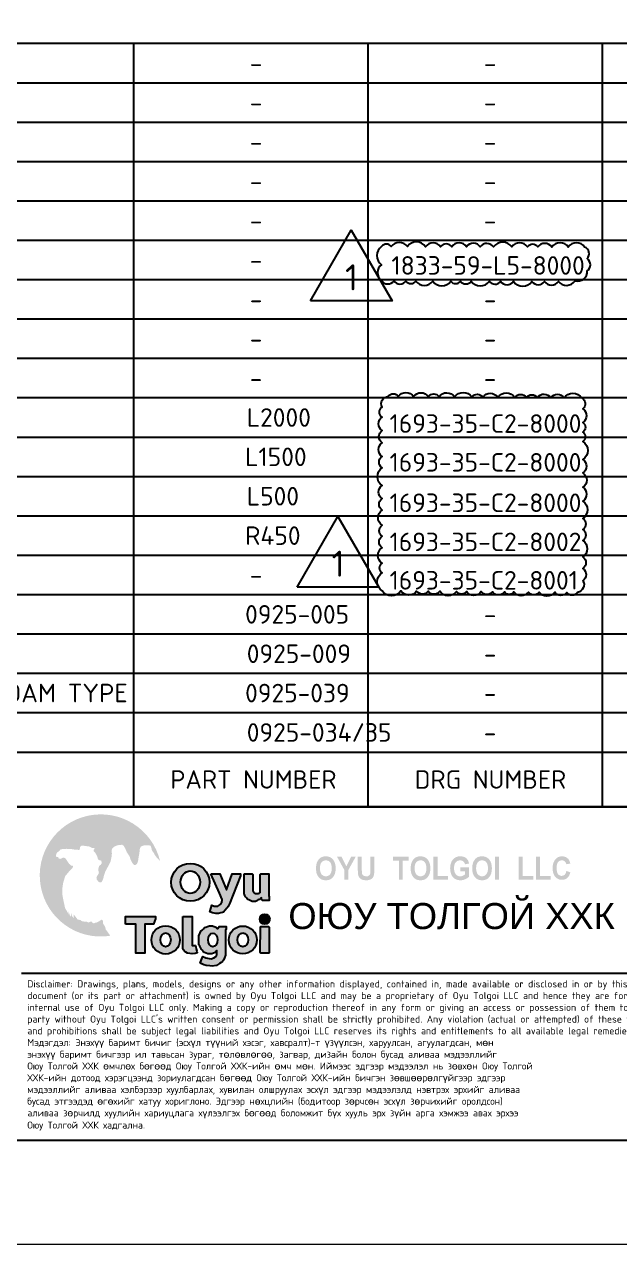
# Model space of a CAD drawing. Header units: inches. Extents: x 0 to 63075, y 0 to 44550.
# Drawn here: x 35929 to 44502, y 0 to 17563 of the extents above; entities that cross this region are included whole.
import ezdxf

# ---------------------------------------------------------------- set-up
doc = ezdxf.new("R2010")
doc.units = ezdxf.units.IN
doc.header["$MEASUREMENT"] = 0
doc.layers.get('Defpoints').update_dxf_attribs({"color": 140, "lineweight": 18})
doc.layers.add('DIGITAL_SIGNATURE', color=7, linetype='Continuous', lineweight=50)
doc.layers.add('PDF_Symbol (Howden)', color=7, linetype='Continuous')
doc.layers.add('PDF_Text', color=7, linetype='Continuous')
doc.styles.add('BORDER TEXT STYLE', font='isocpeur.ttf')
doc.styles.add('PDF ISOCPEUR', font='isocpeur.ttf')
doc.styles.get("Standard").update_dxf_attribs({"font": 'arial.ttf'})

# ---------------------------------------------------------------- blocks, each defined once
blk = doc.blocks.new('MCSI-BORDER')
at = {"true_color": 0x994d00, "transparency": 33554674}
h = blk.add_hatch(color=34, dxfattribs=at)
h.dxf.hatch_style = 1
h.paths.add_polyline_path([(-108.65, -6.4), (-108.75, -6.11), (-109.45, -5.17), (-109.57, -4.65), (-109.99, -4.02), (-110.01, -3.39), (-110.29, -3.3), (-110.71, -3.59), (-111.18, -3.84), (-111.39, -3.85), (-111.69, -4), (-111.9, -3.95), (-112.21, -3.62), (-112.83, -3.86), (-113.04, -3.71), (-113.99, -3.62), (-114.28, -3.37), (-114.58, -3.31), (-114.81, -3.31), (-115.63, -2.24), (-115.6, -3.01), (-115.94, -2.58), (-116.15, -1.87), (-116.11, -2.76), (-116.35, -2.43), (-116.63, -1.64), (-116.53, -2.32), (-116.98, -1.52), (-117.26, -1.07), (-117.5, 0.09), (-117.73, 1.19), (-117.79, 1.76), (-117.77, 2.76), (-117.73, 3.12), (-117.61, 3.83), (-117.46, 4.3), (-117.29, 4.86), (-117.19, 5.11), (-116.85, 5.51), (-116.56, 5.86), (-115.97, 6.46), (-115.76, 6.76), (-115.73, 6.93), (-115.76, 7.02), (-115.86, 7.08), (-116.08, 7.08), (-116.49, 7.43), (-116.84, 7.97), (-117.15, 8.43), (-117.44, 8.6), (-117.71, 8.6), (-117.89, 8.47), (-118.19, 8.37), (-118.41, 8.41), (-118.53, 8.51), (-118.53, 8.67), (-118.64, 8.74), (-118.78, 8.74), (-118.99, 8.82), (-118.99, 9.12), (-118.81, 9.59), (-118.46, 9.82), (-118.15, 10.16), (-117.75, 10.26), (-117.05, 10.3), (-116.24, 10.28), (-115.31, 10.14), (-114.56, 10.09), (-114.43, 10.13), (-114.42, 10.39), (-114.36, 10.69), (-114.11, 10.88), (-113.73, 10.9), (-112.96, 10.79), (-112.53, 10.73), (-112.21, 10.52), (-111.75, 10.43), (-111.57, 10.42), (-111.57, 10.29), (-111.76, 10.11), (-111.77, 9.89), (-111.4, 9.44), (-111.08, 8.83), (-110.94, 8.32), (-110.78, 8.15), (-110.31, 8.02), (-110.2, 7.55), (-110.38, 7.27), (-110.73, 7.01), (-110.86, 6.44), (-110.86, 6.15), (-110.76, 5.83), (-110.84, 5.47), (-111.07, 5.15), (-111.23, 4.79), (-111.16, 4.39), (-111.04, 4.26), (-110.98, 4.11), (-110.76, 3.94), (-110.54, 3.85), (-110.32, 3.88), (-110.21, 3.94), (-110.09, 4.2), (-109.92, 4.59), (-109.8, 5.15), (-109.53, 5.95), (-109.15, 6.65), (-108.81, 7.25), (-108.5, 7.93), (-108.34, 8.74), (-108.26, 9.41), (-108.33, 9.9), (-108.24, 10.27), (-107.83, 10.71), (-107.41, 10.91), (-106.77, 11.06), (-106.28, 11.07), (-105.99, 10.88), (-105.71, 10.38), (-105.4, 9.66), (-105.21, 9.37), (-104.84, 8.82), (-104.7, 8.29), (-104.35, 7.63), (-104.16, 7.34), (-103.97, 7.2), (-103.75, 7.19), (-103.49, 7.38), (-103.34, 7.63), (-103.23, 8.01), (-103.1, 8.89), (-102.98, 9.5), (-102.9, 10.26), (-102.73, 10.71), (-102.4, 10.86), (-102, 11), (-101.31, 10.98), (-100.83, 10.91), (-100.68, 10.47), (-100.57, 9.97), (-100.26, 9.57), (-99.97, 9.04), (-99.56, 8.52), (-99.02, 8, 2.264835)])
at = {"true_color": 0x00a3a3, "transparency": 33554687}
h = blk.add_hatch(color=134, dxfattribs=at)
h.dxf.hatch_style = 1
edge = h.paths.add_edge_path()
edge.add_ellipse((-93.2, 3.87), major_axis=(-3.67, 0), ratio=0.987932, start_angle=0, end_angle=360)
edge = h.paths.add_edge_path(flags=16)
edge.add_ellipse((-93.2, 3.91), major_axis=(0, 2.16), ratio=0.866002, start_angle=0, end_angle=360)
at = {"lineweight": 13, "transparency": 33554687}
h = blk.add_hatch(color=256, dxfattribs=at)
h.paths.add_polyline_path([(-67.18, 4.25), (-67.59, 4.3), (-67.95, 4.4), (-68.28, 4.6), (-68.56, 4.85), (-68.78, 5.2), (-68.95, 5.58), (-69.03, 6.03), (-69.07, 6.53), (-69.02, 7.16), (-68.9, 7.66), (-68.73, 7.99), (-68.53, 8.29), (-68.29, 8.52), (-68.03, 8.69), (-67.63, 8.82), (-67.18, 8.87), (-66.77, 8.82), (-66.41, 8.72), (-66.08, 8.52), (-65.8, 8.24), (-65.57, 7.91), (-65.41, 7.51), (-65.32, 7.06), (-65.28, 6.56), (-65.32, 6.03), (-65.41, 5.58), (-65.57, 5.2), (-65.8, 4.88), (-66.07, 4.6), (-66.4, 4.4), (-66.76, 4.3)])
h.paths.add_polyline_path([(-67.18, 5.03), (-67.41, 5.05), (-67.63, 5.13), (-67.82, 5.25), (-67.99, 5.4), (-68.13, 5.63), (-68.23, 5.91), (-68.29, 6.21), (-68.32, 6.56), (-68.29, 6.91), (-68.23, 7.24), (-68.14, 7.49), (-68, 7.71), (-67.83, 7.89), (-67.64, 7.99), (-67.41, 8.06), (-67.18, 8.09), (-66.93, 8.06), (-66.71, 7.99), (-66.52, 7.89), (-66.35, 7.71), (-66.21, 7.51), (-66.12, 7.24), (-66.06, 6.94), (-66.03, 6.58), (-66.06, 6.21), (-66.12, 5.91), (-66.22, 5.63), (-66.36, 5.4), (-66.52, 5.25), (-66.72, 5.13), (-66.94, 5.05)], flags=16)
for points in [[(-63.61, 4.35), (-63.61, 6.21), (-65.02, 8.77), (-64.14, 8.77), (-63.24, 6.96), (-62.33, 8.77), (-61.45, 8.77), (-62.86, 6.21), (-62.86, 4.35)], [(-59.4, 4.25), (-59.9, 4.3), (-60.26, 4.4), (-60.54, 4.58), (-60.74, 4.78), (-60.88, 5.03), (-60.96, 5.28), (-61.02, 5.76), (-61.04, 6.41), (-61.04, 8.77), (-60.27, 8.77), (-60.27, 6.36), (-60.25, 5.63), (-60.16, 5.38), (-59.99, 5.18), (-59.75, 5.08), (-59.42, 5.03), (-59.11, 5.05), (-58.87, 5.18), (-58.73, 5.35), (-58.66, 5.56), (-58.62, 6.31), (-58.62, 8.77), (-57.85, 8.77), (-57.85, 6.43), (-57.88, 5.76), (-57.92, 5.3), (-58.02, 5), (-58.17, 4.75), (-58.37, 4.55), (-58.63, 4.4), (-58.97, 4.3)], [(-53.15, 4.35), (-53.15, 8.01), (-54.29, 8.01), (-54.29, 8.77), (-51.25, 8.77), (-51.25, 8.01), (-52.39, 8.01), (-52.39, 4.35)], [(-46.5, 4.35), (-46.5, 8.77), (-45.73, 8.77), (-45.73, 5.1), (-43.69, 5.1), (-43.69, 4.35)], [(-41.34, 4.25), (-41.9, 4.33), (-42.39, 4.55), (-42.61, 4.7), (-42.8, 4.9), (-42.96, 5.13), (-43.08, 5.38), (-43.25, 5.96), (-43.31, 6.58), (-43.25, 7.24), (-43.05, 7.81), (-42.91, 8.06), (-42.73, 8.29), (-42.53, 8.49), (-42.29, 8.64), (-41.87, 8.82), (-41.35, 8.87), (-41, 8.84), (-40.7, 8.77), (-40.44, 8.67), (-40.2, 8.49), (-40.02, 8.29), (-39.86, 8.06), (-39.75, 7.79), (-39.67, 7.49), (-40.42, 7.34), (-40.56, 7.64), (-40.76, 7.89), (-41.03, 8.04), (-41.37, 8.09), (-41.62, 8.06), (-41.85, 7.99), (-42.06, 7.89), (-42.23, 7.71), (-42.37, 7.51), (-42.47, 7.26), (-42.53, 6.96), (-42.56, 6.61), (-42.53, 6.23), (-42.47, 5.91), (-42.37, 5.66), (-42.23, 5.43), (-42.06, 5.25), (-41.87, 5.13), (-41.64, 5.05), (-41.39, 5.03), (-41.13, 5.05), (-40.88, 5.13), (-40.42, 5.4), (-40.42, 5.96), (-41.34, 5.96), (-41.34, 6.73), (-39.67, 6.73), (-39.67, 4.95), (-39.97, 4.7), (-40.39, 4.48), (-40.86, 4.3)], [(-30.14, 4.35), (-30.14, 8.77), (-29.37, 8.77), (-29.37, 5.1), (-27.32, 5.1), (-27.32, 4.35)], [(-26.8, 4.35), (-26.8, 8.77), (-26.03, 8.77), (-26.03, 5.1), (-23.99, 5.1), (-23.99, 4.35)], [(-21.84, 4.35), (-22.22, 4.38), (-22.54, 4.5), (-22.86, 4.68), (-23.12, 4.93), (-23.33, 5.25), (-23.5, 5.63), (-23.59, 6.08), (-23.62, 6.56), (-23.59, 7.09), (-23.5, 7.54), (-23.33, 7.91), (-23.12, 8.27), (-22.84, 8.52), (-22.53, 8.72), (-22.18, 8.82), (-21.79, 8.87), (-21.44, 8.82), (-21.14, 8.74), (-20.86, 8.57), (-20.61, 8.37), (-20.39, 7.99), (-20.21, 7.49), (-20.98, 7.34), (-21.09, 7.64), (-21.28, 7.89), (-21.53, 8.04), (-21.84, 8.09), (-22.05, 8.06), (-22.26, 8.01), (-22.43, 7.89), (-22.58, 7.74), (-22.71, 7.54), (-22.79, 7.29), (-22.84, 6.99), (-22.87, 6.63), (-22.84, 6.26), (-22.79, 5.93), (-22.71, 5.66), (-22.59, 5.45), (-22.44, 5.3), (-22.27, 5.2), (-22.08, 5.13), (-21.87, 5.1), (-21.56, 5.18), (-21.3, 5.33), (-21.1, 5.63), (-20.98, 6.06), (-20.21, 5.78), (-20.32, 5.45), (-20.45, 5.15), (-20.61, 4.9), (-20.8, 4.7), (-21.01, 4.55), (-21.26, 4.43), (-21.54, 4.38)]]:
    blk.add_hatch(color=256, dxfattribs=at).paths.add_polyline_path(points)
h = blk.add_hatch(color=256, dxfattribs=at)
h.paths.add_polyline_path([(-48.99, 4.25), (-49.41, 4.3), (-49.77, 4.4), (-50.1, 4.6), (-50.37, 4.85), (-50.6, 5.2), (-50.76, 5.58), (-50.85, 6.03), (-50.89, 6.53), (-50.84, 7.16), (-50.71, 7.66), (-50.55, 7.99), (-50.35, 8.29), (-50.11, 8.52), (-49.85, 8.69), (-49.45, 8.82), (-48.99, 8.87), (-48.59, 8.82), (-48.23, 8.72), (-47.9, 8.52), (-47.61, 8.24), (-47.39, 7.91), (-47.23, 7.51), (-47.14, 7.06), (-47.1, 6.56), (-47.14, 6.03), (-47.23, 5.58), (-47.39, 5.2), (-47.61, 4.88), (-47.89, 4.6), (-48.22, 4.4), (-48.58, 4.3)])
h.paths.add_polyline_path([(-48.99, 5.03), (-49.23, 5.05), (-49.45, 5.13), (-49.63, 5.25), (-49.81, 5.4), (-49.95, 5.63), (-50.05, 5.91), (-50.11, 6.21), (-50.14, 6.56), (-50.11, 6.91), (-50.05, 7.24), (-49.96, 7.49), (-49.82, 7.71), (-49.65, 7.89), (-49.46, 7.99), (-49.23, 8.06), (-48.99, 8.09), (-48.74, 8.06), (-48.53, 7.99), (-48.34, 7.89), (-48.17, 7.71), (-48.03, 7.51), (-47.94, 7.24), (-47.88, 6.94), (-47.85, 6.58), (-47.88, 6.21), (-47.94, 5.91), (-48.04, 5.63), (-48.18, 5.4), (-48.34, 5.25), (-48.54, 5.13), (-48.76, 5.05)], flags=16)
h = blk.add_hatch(color=256, dxfattribs=at)
h.paths.add_polyline_path([(-37.17, 4.25), (-37.59, 4.3), (-37.95, 4.4), (-38.28, 4.6), (-38.55, 4.85), (-38.78, 5.2), (-38.94, 5.58), (-39.03, 6.03), (-39.07, 6.53), (-39.02, 7.16), (-38.89, 7.66), (-38.73, 7.99), (-38.53, 8.29), (-38.29, 8.52), (-38.03, 8.69), (-37.63, 8.82), (-37.17, 8.87), (-36.77, 8.82), (-36.41, 8.72), (-36.08, 8.52), (-35.79, 8.24), (-35.57, 7.91), (-35.41, 7.51), (-35.32, 7.06), (-35.28, 6.56), (-35.32, 6.03), (-35.41, 5.58), (-35.57, 5.2), (-35.79, 4.88), (-36.07, 4.6), (-36.4, 4.4), (-36.76, 4.3)])
h.paths.add_polyline_path([(-37.17, 5.03), (-37.41, 5.05), (-37.63, 5.13), (-37.81, 5.25), (-37.99, 5.4), (-38.13, 5.63), (-38.23, 5.91), (-38.29, 6.21), (-38.32, 6.56), (-38.29, 6.91), (-38.23, 7.24), (-38.14, 7.49), (-38, 7.71), (-37.83, 7.89), (-37.64, 7.99), (-37.41, 8.06), (-37.17, 8.09), (-36.92, 8.06), (-36.71, 7.99), (-36.52, 7.89), (-36.35, 7.71), (-36.21, 7.51), (-36.12, 7.24), (-36.06, 6.94), (-36.03, 6.58), (-36.06, 6.21), (-36.12, 5.91), (-36.22, 5.63), (-36.36, 5.4), (-36.52, 5.25), (-36.72, 5.13), (-36.94, 5.05)], flags=16)
at = {"true_color": 0x00a3a3, "transparency": 33554687}
h = blk.add_hatch(color=134, dxfattribs=at)
h.dxf.hatch_style = 1
h.paths.add_polyline_path([(-87.33, -2.01), (-87.01, -1.92), (-86.82, -1.85), (-86.17, -1.09), (-86.06, -0.95), (-85.91, -0.75), (-85.78, -0.51), (-85.67, -0.25), (-83.56, 5.11), (-83.56, 5.52), (-85.15, 5.52), (-86.23, 2.46), (-87.52, 5.49), (-89.25, 5.49), (-87.62, 1.81), (-87.09, 0.6), (-87.09, 0.49), (-87.09, 0.29), (-87.12, 0.2), (-87.18, 0.03), (-87.28, -0.14), (-87.37, -0.31), (-87.89, -0.71), (-88.65, -0.71), (-88.78, -0.65), (-89.04, -0.5), (-89.48, -1.78), (-88.94, -2), (-88.32, -2.09), (-87.81, -2.09)])
h = blk.add_hatch(color=134, dxfattribs=at)
h.dxf.hatch_style = 1
h.paths.add_polyline_path([(-80.7, 1.7), (-80.79, 1.76), (-80.92, 1.86), (-81.09, 1.97), (-81.22, 2.23), (-81.22, 5.37), (-81.33, 5.52), (-82.85, 5.52), (-82.84, 1.59), (-82.82, 1.53), (-82.76, 1.35), (-82.63, 1.1), (-82.44, 0.88), (-82.26, 0.7), (-82.07, 0.58), (-81.74, 0.37), (-81.34, 0.22), (-80.71, 0.22), (-80.32, 0.38), (-80.16, 0.48), (-79.97, 0.6), (-79.79, 0.69), (-79.64, 0.81), (-79.54, 0.88), (-79.54, 0.69), (-79.47, 0.51), (-79.35, 0.39), (-78.06, 0.39), (-78.06, 1.19), (-78.1, 1.19), (-78.13, 1.21), (-78.13, 1.27), (-78.13, 5.52), (-79.63, 5.52), (-79.76, 5.37), (-79.76, 1.91), (-79.97, 1.8), (-80.17, 1.7)])
h = blk.add_hatch(color=134, dxfattribs=at)
h.dxf.hatch_style = 1
h.paths.add_polyline_path([(-77.96, -3.2, 1), (-79.87, -3.2, 1)])
h = blk.add_hatch(color=134, dxfattribs=at)
h.dxf.hatch_style = 1
h.paths.add_polyline_path([(-103.64, -4.13), (-103.64, -9.72), (-101.91, -9.72), (-101.91, -4.13), (-100.3, -4.13), (-99.86, -3.11), (-99.86, -2.71), (-105.63, -2.71), (-105.63, -4.13)])
h = blk.add_hatch(color=134, dxfattribs=at)
h.dxf.hatch_style = 1
edge = h.paths.add_edge_path()
edge.add_ellipse((-97.94, -7.18), major_axis=(-2.72, 0), ratio=0.999287, start_angle=0, end_angle=360)
edge = h.paths.add_edge_path(flags=16)
edge.add_ellipse((-97.94, -7.16), major_axis=(0, 1.34), ratio=0.727791, start_angle=0, end_angle=360)
h = blk.add_hatch(color=134, dxfattribs=at)
h.dxf.hatch_style = 1
h.paths.add_polyline_path([(-92.85, -2.69), (-94.61, -2.69), (-94.61, -8.82), (-94.49, -9.1), (-94.33, -9.35), (-94.05, -9.54), (-93.77, -9.72), (-92.85, -9.85), (-92.3, -9.77), (-91.9, -9.66), (-91.96, -9.35), (-92.06, -8.92), (-92.21, -8.27), (-92.85, -8.27), (-92.85, -8.12)])
h = blk.add_hatch(color=134, dxfattribs=at)
h.dxf.hatch_style = 1
h.paths.add_polyline_path([(-88.09, -9.19), (-88.09, -10.02), (-88.2, -10.17), (-88.39, -10.41), (-88.69, -10.64), (-89.19, -10.8), (-89.6, -10.72), (-90.24, -10.59), (-90.8, -10.37), (-91.29, -11.57), (-91.02, -11.78), (-90.58, -11.94), (-90.14, -12.12), (-89.45, -12.17), (-89.03, -12.2), (-88.2, -12.09), (-87.77, -11.82), (-87.59, -11.71), (-87.25, -11.5), (-87.04, -11.3), (-86.83, -11.08), (-86.62, -10.65), (-86.44, -10.11), (-86.44, -5.26), (-86.34, -4.58), (-87.65, -4.58), (-87.92, -4.99), (-87.98, -5.07), (-88.18, -4.82), (-88.43, -4.67), (-88.79, -4.54), (-88.97, -4.5), (-89.54, -4.5), (-89.9, -4.59), (-90.46, -4.83), (-90.69, -5.05), (-90.94, -5.29), (-91.16, -5.5), (-91.3, -5.81), (-91.43, -6.1), (-91.54, -6.38), (-91.56, -6.94), (-91.56, -7.05), (-91.56, -7.42), (-91.55, -7.54), (-91.55, -8.1), (-91.39, -8.41), (-91.21, -8.76), (-91.07, -9.03), (-90.94, -9.18), (-90.74, -9.41), (-90.47, -9.59), (-90.14, -9.72), (-89.84, -9.84), (-89.06, -9.84), (-88.76, -9.73), (-88.45, -9.61), (-88.24, -9.37)])
edge = h.paths.add_edge_path(flags=16)
edge.add_ellipse((-88.89, -7.17), major_axis=(0, 1.31), ratio=0.681334, start_angle=0, end_angle=360)
h = blk.add_hatch(color=134, dxfattribs=at)
h.dxf.hatch_style = 1
edge = h.paths.add_edge_path()
edge.add_ellipse((-83.12, -7.18), major_axis=(-2.69, 0), ratio=0.990961, start_angle=0, end_angle=360)
edge = h.paths.add_edge_path(flags=16)
edge.add_ellipse((-83.12, -7.16), major_axis=(0, 1.32), ratio=0.780213, start_angle=0, end_angle=360)
h = blk.add_hatch(color=134, dxfattribs=at)
h.dxf.hatch_style = 1
h.paths.add_polyline_path([(-78.04, -4.73), (-78.16, -4.6), (-79.63, -4.6), (-79.74, -4.69), (-79.76, -9.61), (-79.6, -9.71), (-78.15, -9.71), (-78.04, -9.58)])
at = {"color": 4, "transparency": 33554687}
for p, q in [((218.38, 18.35), (-585.62, 18.35)), ((-1.65, -13.65), (-125.65, -13.65))]:
    blk.add_line(p, q, dxfattribs=at)
blk.add_lwpolyline([(-585.62, 508.35), (218.38, 508.35), (218.38, -45.65), (-585.62, -45.65)], close=True, dxfattribs=at)
blk.add_lwpolyline([(-585.62, 508.35), (-585.62, 18.35), (88.35, 18.35), (88.35, 66.92), (218.38, 66.92), (218.38, 508.35), (-585.62, 508.35)], close=True)
at = {"color": 134, "true_color": 0x00a3a3, "transparency": 33554687}
for points in [[(-89.25, 5.49), (-87.52, 5.49), (-86.23, 2.46), (-85.15, 5.52), (-83.56, 5.52), (-83.56, 5.11), (-85.67, -0.25), (-85.78, -0.51), (-85.91, -0.75), (-86.06, -0.95), (-86.17, -1.09), (-86.82, -1.85), (-87.01, -1.92), (-87.33, -2.01), (-87.81, -2.09), (-88.32, -2.09), (-88.94, -2), (-89.48, -1.78), (-89.04, -0.5), (-88.78, -0.65), (-88.65, -0.71), (-87.89, -0.71), (-87.37, -0.31), (-87.28, -0.14), (-87.18, 0.03), (-87.12, 0.2), (-87.09, 0.29), (-87.09, 0.49), (-87.09, 0.6), (-87.62, 1.81), (-89.25, 5.49)], [(-82.85, 5.52), (-81.33, 5.52), (-81.22, 5.37), (-81.22, 2.23), (-81.09, 1.97), (-80.92, 1.86), (-80.79, 1.76), (-80.7, 1.7), (-80.17, 1.7), (-79.97, 1.8), (-79.76, 1.91), (-79.76, 5.37), (-79.63, 5.52), (-78.13, 5.52), (-78.13, 1.27), (-78.13, 1.21), (-78.1, 1.19), (-78.06, 1.19), (-78.06, 0.39), (-79.35, 0.39), (-79.47, 0.51), (-79.54, 0.69), (-79.54, 0.88), (-79.64, 0.81), (-79.79, 0.69), (-79.97, 0.6), (-80.16, 0.48), (-80.32, 0.38), (-80.71, 0.22), (-81.34, 0.22), (-81.74, 0.37), (-82.07, 0.58), (-82.26, 0.7), (-82.44, 0.88), (-82.63, 1.1), (-82.76, 1.35), (-82.82, 1.53), (-82.84, 1.59), (-82.85, 5.52)], [(-105.63, -4.13), (-105.63, -2.71), (-99.86, -2.71), (-99.86, -3.11), (-100.3, -4.13), (-101.91, -4.13), (-101.91, -9.72), (-103.64, -9.72), (-103.64, -4.13), (-105.63, -4.13)], [(-94.61, -2.69), (-92.85, -2.69), (-92.85, -8.12), (-92.85, -8.27), (-92.21, -8.27), (-92.16, -8.51), (-92.06, -8.92), (-91.96, -9.35), (-91.9, -9.66), (-92.3, -9.77), (-92.85, -9.85), (-93.77, -9.72), (-94.05, -9.54), (-94.33, -9.35), (-94.49, -9.1), (-94.61, -8.82), (-94.61, -2.69)], [(-87.92, -4.99), (-87.65, -4.58), (-86.34, -4.58), (-86.34, -5.2), (-86.44, -5.26), (-86.44, -10.11), (-86.62, -10.65), (-86.83, -11.08), (-87.04, -11.3), (-87.25, -11.5), (-87.59, -11.71), (-87.77, -11.82), (-88.2, -12.09), (-89.03, -12.2), (-89.45, -12.17), (-90.14, -12.12), (-90.58, -11.94), (-91.02, -11.78), (-91.29, -11.57), (-90.8, -10.37), (-90.24, -10.59), (-89.6, -10.72), (-89.19, -10.8), (-88.69, -10.64), (-88.39, -10.41), (-88.2, -10.17), (-88.09, -10.02), (-88.09, -9.19), (-88.24, -9.37), (-88.45, -9.61), (-88.76, -9.73), (-89.06, -9.84), (-89.84, -9.84), (-90.14, -9.72), (-90.47, -9.59), (-90.74, -9.41), (-90.94, -9.18), (-91.07, -9.03), (-91.21, -8.76), (-91.39, -8.41), (-91.55, -8.1), (-91.55, -7.54), (-91.56, -7.42), (-91.56, -7.05), (-91.56, -6.94), (-91.54, -6.38), (-91.43, -6.1), (-91.3, -5.81), (-91.16, -5.5), (-90.94, -5.29), (-90.69, -5.05), (-90.46, -4.83), (-90.25, -4.74), (-89.9, -4.59), (-89.54, -4.5), (-88.97, -4.5), (-88.79, -4.54), (-88.43, -4.67), (-88.18, -4.82), (-88.05, -4.99), (-87.96, -5.04), (-87.92, -4.99)], [(-79.74, -4.69), (-79.63, -4.6), (-78.16, -4.6), (-78.04, -4.73), (-78.04, -9.58), (-78.15, -9.71), (-79.6, -9.71), (-79.76, -9.61), (-79.74, -4.69)]]:
    blk.add_lwpolyline(points, dxfattribs=at)
blk.add_circle((-78.91, -3.2), 0.956, dxfattribs=at)
for centre, major_axis, ratio in [((-93.2, 3.87), (-3.67, 0), 0.987932), ((-93.2, 3.91), (0, 2.16), 0.866002), ((-97.94, -7.18), (-2.72, 0), 0.999287), ((-83.12, -7.18), (-2.69, 0), 0.990961), ((-97.94, -7.16), (0, 1.34), 0.727791), ((-88.89, -7.17), (0, 1.31), 0.681334), ((-83.12, -7.16), (0, 1.32), 0.780213)]:
    blk.add_ellipse(centre, major_axis=major_axis, ratio=ratio, dxfattribs=at)
at = {"lineweight": 13, "transparency": 33554687, "extrusion": (0, 0, -1)}
blk.add_solid([(34.68, 4.35), (33.91, 4.35), (34.68, 8.77), (33.91, 8.77)], dxfattribs=at)
at = {"layer": 'Defpoints', "transparency": 33554687}
blk.add_lwpolyline([(-604.12, 528.35), (236.88, 528.35), (236.88, -65.65), (-604.12, -65.65)], close=True, dxfattribs=at)
at = {"transparency": 33554687, "insert": (-74.38, -0.1), "char_height": 5, "attachment_point": 1}
blk.add_mtext_dynamic_manual_height_columns('{\\fArial Mon|b0|i0|c204|p34;ОЮУ ТОЛГОЙ ХХК}', width=85.3819, gutter_width=12.5, heights=[0], dxfattribs=at)
at = {"transparency": 33554687, "insert": (-124.51, -14.95), "char_height": 1.43, "attachment_point": 1, "style": 'BORDER TEXT STYLE'}
blk.add_mtext_dynamic_manual_height_columns("{\\fISOCPEUR|b1|i0|c0|p34;\\H0.94406x;\\C7;Disclaimer:\\fISOCPEUR|b0|i0|c0|p34; Drawings, plans, models, designs or any other information displayed, contained in, made available or disclosed in or by this\\Pdocument (or its part or attachment) is owned by Oyu Tolgoi LLC and may be a proprietary of Oyu Tolgoi LLC and hence they are for the\\Pinternal use of Oyu Tolgoi LLC only. Making a copy or reproduction thereof in any form or giving an access or possession of them to any other \\Pparty without Oyu Tolgoi LLC's written consent or permission shall be strictly prohibited. Any violation (actual or attempted) of these terms \\Pand prohibitions shall be subject legal liabilities and Oyu Tolgoi LLC reserves its rights and entitlements to all available legal remedies. \\~\\~\\~\\P\\fISOCPEUR|b1|i0|c204|p34;Мэдэгдэл:\\fISOCPEUR|b0|i0|c0|p34; \\fISOCPEUR|b0|i0|c204|p34;Энэх\\fCalibri|b0|i0|c204|p34;үү\\fISOCPEUR|b0|i0|c204|p34; баримт бичиг\\fISOCPEUR|b0|i0|c0|p34; \\fISOCPEUR|b0|i0|c204|p34;(эсх\\fCalibri|b0|i0|c204|p34;ү\\fISOCPEUR|b0|i0|c204|p34;л т\\fCalibri|b0|i0|c204|p34;үү\\fISOCPEUR|b0|i0|c204|p34;ний хэсэг, хавсралт)-т \\fCalibri|b0|i0|c204|p34;ү\\fISOCPEUR|b0|i0|c204|p34;з\\fCalibri|b0|i0|c204|p34;үү\\fISOCPEUR|b0|i0|c204|p34;лсэн, харуулсан, агуулагдсан, м\\fCalibri|b0|i0|c204|p34;ө\\fISOCPEUR|b0|i0|c204|p34;н \\fISOCPEUR|b0|i0|c0|p34;\\P\\fISOCPEUR|b0|i0|c204|p34;энэх\\fCalibri|b0|i0|c204|p34;үү\\fISOCPEUR|b0|i0|c204|p34; баримт бичгээр ил тавьсан зураг,\\fISOCPEUR|b0|i0|c0|p34; \\fISOCPEUR|b0|i0|c204|p34;т\\fCalibri|b0|i0|c204|p34;ө\\fISOCPEUR|b0|i0|c204|p34;л\\fCalibri|b0|i0|c204|p34;ө\\fISOCPEUR|b0|i0|c204|p34;вл\\fCalibri|b0|i0|c204|p34;ө\\fISOCPEUR|b0|i0|c204|p34;г\\fCalibri|b0|i0|c204|p34;өө\\fISOCPEUR|b0|i0|c204|p34;, загвар, дизайн болон бусад аливаа мэдээллийг \\fISOCPEUR|b0|i0|c0|p34;\\P\\fISOCPEUR|b0|i0|c204|p34;Оюу Толгой ХХК \\fCalibri|b0|i0|c204|p34;ө\\fISOCPEUR|b0|i0|c204|p34;мчл\\fCalibri|b0|i0|c204|p34;ө\\fISOCPEUR|b0|i0|c204|p34;х б\\fCalibri|b0|i0|c204|p34;ө\\fISOCPEUR|b0|i0|c204|p34;г\\fCalibri|b0|i0|c204|p34;өө\\fISOCPEUR|b0|i0|c204|p34;д Оюу Толгой ХХК-ийн \\fCalibri|b0|i0|c204|p34;ө\\fISOCPEUR|b0|i0|c204|p34;мч м\\fCalibri|b0|i0|c204|p34;ө\\fISOCPEUR|b0|i0|c204|p34;н. Иймээс эдгээр мэдээлэл нь з\\fCalibri|b0|i0|c204|p34;ө\\fISOCPEUR|b0|i0|c204|p34;вх\\fCalibri|b0|i0|c204|p34;ө\\fISOCPEUR|b0|i0|c204|p34;н\\fISOCPEUR|b0|i0|c0|p34; \\fISOCPEUR|b0|i0|c204|p34;Оюу Толгой \\fISOCPEUR|b0|i0|c0|p34;\\P\\fISOCPEUR|b0|i0|c204|p34;ХХК-ийн дотоод хэрэгцээнд зориулагдсан б\\fCalibri|b0|i0|c204|p34;ө\\fISOCPEUR|b0|i0|c204|p34;г\\fCalibri|b0|i0|c204|p34;өө\\fISOCPEUR|b0|i0|c204|p34;д Оюу Толгой ХХК-ийн бичгэн з\\fCalibri|b0|i0|c204|p34;ө\\fISOCPEUR|b0|i0|c204|p34;вш\\fCalibri|b0|i0|c204|p34;өө\\fISOCPEUR|b0|i0|c204|p34;р\\fCalibri|b0|i0|c204|p34;ө\\fISOCPEUR|b0|i0|c204|p34;лг\\fCalibri|b0|i0|c204|p34;ү\\fISOCPEUR|b0|i0|c204|p34;йгээр\\fISOCPEUR|b0|i0|c0|p34; \\fISOCPEUR|b0|i0|c204|p34;эдгээр \\fISOCPEUR|b0|i0|c0|p34;\\P\\fISOCPEUR|b0|i0|c204|p34;мэдээллийг\\fISOCPEUR|b0|i0|c0|p34; \\fISOCPEUR|b0|i0|c204|p34;аливаа хэлбэрээр хуулбарлах, хувилан олшруулах эсх\\fCalibri|b0|i0|c204|p34;ү\\fISOCPEUR|b0|i0|c204|p34;л эдгээр мэдээлэлд нэвтрэх эрхийг аливаа \\fISOCPEUR|b0|i0|c0|p34;\\P\\fISOCPEUR|b0|i0|c204|p34;бусад этгээдэд \\fCalibri|b0|i0|c204|p34;ө\\fISOCPEUR|b0|i0|c204|p34;г\\fCalibri|b0|i0|c204|p34;ө\\fISOCPEUR|b0|i0|c204|p34;хийг хатуу хориглоно. Эдгээр н\\fCalibri|b0|i0|c204|p34;ө\\fISOCPEUR|b0|i0|c204|p34;хцлийн (бодитоор з\\fCalibri|b0|i0|c204|p34;ө\\fISOCPEUR|b0|i0|c204|p34;рчс\\fCalibri|b0|i0|c204|p34;ө\\fISOCPEUR|b0|i0|c204|p34;н эсх\\fCalibri|b0|i0|c204|p34;ү\\fISOCPEUR|b0|i0|c204|p34;л з\\fCalibri|b0|i0|c204|p34;ө\\fISOCPEUR|b0|i0|c204|p34;рчихийг оролдсон)\\fISOCPEUR|b0|i0|c0|p34; \\P\\fISOCPEUR|b0|i0|c204|p34;аливаа з\\fCalibri|b0|i0|c204|p34;ө\\fISOCPEUR|b0|i0|c204|p34;рчилд хуулийн хариуцлага х\\fCalibri|b0|i0|c204|p34;ү\\fISOCPEUR|b0|i0|c204|p34;лээлгэх б\\fCalibri|b0|i0|c204|p34;ө\\fISOCPEUR|b0|i0|c204|p34;г\\fCalibri|b0|i0|c204|p34;өө\\fISOCPEUR|b0|i0|c204|p34;д боломжит б\\fCalibri|b0|i0|c204|p34;ү\\fISOCPEUR|b0|i0|c204|p34;х\\fISOCPEUR|b0|i0|c0|p34; \\fISOCPEUR|b0|i0|c204|p34;хууль эрх з\\fCalibri|b0|i0|c204|p34;ү\\fISOCPEUR|b0|i0|c204|p34;йн арга хэмжээ авах эрхээ \\fISOCPEUR|b0|i0|c0|p34;\\P\\fISOCPEUR|b0|i0|c204|p34;Оюу Толгой ХХК хадгална\\H1.0593x;.}", width=121.8402, gutter_width=12.5, heights=[37.55], dxfattribs=at)
at = {"transparency": 33554687, "style": 'BORDER TEXT STYLE'}
for tag, p, height in [('CONTRACTOR_D_NUMBER', (118.22, 59.24), 3.5), ('RE-NUM-1', (192.38, 59.24), 3.5), ('WORLEY_D_NUMBER', (118.06, 48.63), 3.5), ('RE-NUM-2', (192.38, 48.57), 3.5), ('TL_LINE01', (92.79, 12.29), 3.5), ('TL_DESIGNBY', (30, 10.56), 2.5), ('TL_DRAWNBY', (60.57, 10.56), 2.5), ('TL_LINE02', (92.79, 6.44), 3.5), ('RV_DES01', (-460.5, 4.88), 2.5), ('RV_APP01', (-449.67, 4.88), 2.5), ('RV_DES07', (-305.65, 4.88), 2.5), ('RV_APP13', (-294.82, 4.88), 2.5), ('RV_R01', (-582.92, 2.53), 2.5), ('RV_DATE01', (-574.12, 2.53), 2.5), ('RV_DESC01', (-558.9, 2.53), 2.5), ('RV_R07', (-428.07, 2.53), 2.5), ('RV_DATE07', (-419.27, 2.53), 2.5), ('RV_DESC07', (-404.06, 2.53), 2.5), ('RF_DWGNO01', (-273.93, 2.53), 2.5), ('RF_DWGTITLE01', (-223.49, 2.92), 2.5), ('RV_CHK01', (-460.5, 0.48), 2.5), ('RV_CHK07', (-305.65, 0.48), 2.5), ('TL_PROJECTNO', (0, 0), 2.5), ('TL_CHKDESBY', (30, 0), 2.5), ('TL_CHKDWNBY', (60.57, 0), 2.5), ('TL_LINE03', (92.79, 0.39), 3.5), ('RV_APP02', (-440.75, -0.3), 2.5), ('RV_APP14', (-289.41, -0.3), 2.5), ('RV_DES02', (-460.5, -4.26), 2.5), ('RV_APP03', (-449.67, -4.25), 2.5), ('RV_DES08', (-305.65, -4.26), 2.5), ('RV_APP15', (-294.82, -4.25), 2.5), ('TL_LINE04', (92.75, -5.16), 3.5), ('RV_R02', (-582.92, -6.47), 2.5), ('RV_DATE02', (-574.12, -6.51), 2.5), ('RV_DESC02', (-558.9, -6.51), 2.5), ('RV_R08', (-428.07, -6.47), 2.5), ('RV_DATE08', (-419.27, -6.51), 2.5), ('RV_DESC08', (-404.06, -6.51), 2.5), ('RF_DWGNO02', (-274.04, -6.84), 2.5), ('RF_DWGTITLE02', (-223.51, -6.15), 2.5), ('RV_CHK02', (-460.5, -8.71), 2.5), ('RV_APP04', (-444.26, -9.43), 2.5), ('RV_CHK08', (-305.65, -8.71), 2.5), ('RV_APP16', (-289.41, -9.43), 2.5), ('TL_CONTNO', (0, -10.66), 2.5), ('TL_LEADENG', (30, -10.66), 2.5), ('TL_LEAPPDATE', (60.57, -10.47), 2.5), ('RV_DES03', (-460.5, -13.26), 2.5), ('RV_APP05', (-449.67, -12.91), 2.5), ('RV_DES09', (-305.65, -13.26), 2.5), ('RV_APP17', (-294.82, -12.91), 2.5), ('TL_LINE05', (92.62, -14.67), 3.5), ('RV_R03', (-582.92, -15.09), 2.5), ('RV_DATE03', (-574.12, -15.14), 2.5), ('RV_DESC03', (-558.9, -15.13), 2.5), ('RV_R09', (-428.07, -15.09), 2.5), ('RV_DATE09', (-419.27, -15.14), 2.5), ('RV_DESC09', (-404.06, -15.13), 2.5), ('RF_DWGNO03', (-274.04, -15.53), 2.5), ('RF_DWGTITLE03', (-223.49, -15.22), 2.5), ('RV_CHK03', (-460.5, -17.78), 2.5), ('RV_APP06', (-444.26, -18.09), 2.5), ('RV_CHK09', (-305.65, -17.78), 2.5), ('RV_APP18', (-289.41, -18.09), 2.5), ('TL_DRAWINGSIZE', (0, -21.12), 2.5), ('TL_AREAPROJENG', (30, -21.12), 2.5), ('TL_LINE06', (92.62, -20.72), 3.5), ('RV_DES04', (-460.5, -22.25), 2.5), ('RV_APP07', (-449.67, -21.89), 2.5), ('RV_DES10', (-305.65, -22.25), 2.5), ('RV_APP19', (-294.82, -21.89), 2.5), ('TL_ENGMANGER', (60.57, -21.32), 2.5), ('RV_R04', (-582.92, -24.6), 2.5), ('RV_DATE04', (-574.12, -24.55), 2.5), ('RV_DESC04', (-558.9, -24.64), 2.5), ('RV_R10', (-428.07, -24.6), 2.5), ('RV_DATE10', (-419.27, -24.55), 2.5), ('RV_DESC10', (-404.06, -24.64), 2.5), ('RF_DWGNO04', (-274.04, -25.02), 2.5), ('RF_DWGTITLE04', (-223.49, -24.35), 2.5), ('TL_LINE07', (92.62, -26.69), 3.5), ('RV_CHK04', (-460.5, -26.66), 2.5), ('RV_APP08', (-444.26, -27.07), 2.5), ('RV_CHK10', (-305.65, -26.66), 2.5), ('RV_APP20', (-289.41, -27.07), 2.5), ('RV_DES05', (-460.5, -31.47), 2.5), ('RV_APP09', (-449.67, -31.06), 2.5), ('RV_DES11', (-305.65, -31.47), 2.5), ('RV_APP21', (-294.82, -31.51), 2.5), ('TL_PLOTSCALE', (0.29, -32.07), 2.5), ('TL_PROJMANGER', (30.29, -32.07), 2.5), ('TL_PMAPPDATE', (60.57, -32.17), 2.5), ('TL_LINE08', (92.55, -32.01), 3.5), ('RV_R05', (-582.92, -33.41), 2.5), ('RV_DATE05', (-574.12, -33.46), 2.5), ('RV_DESC05', (-558.9, -33.56), 2.5), ('RV_R11', (-428.07, -33.41), 2.5), ('RV_DATE11', (-419.27, -33.46), 2.5), ('RV_DESC11', (-404.06, -33.56), 2.5), ('RF_DWGNO05', (-274.04, -33.59), 2.5), ('RF_DWGTITLE05', (-223.49, -33.29), 2.5), ('RV_CHK05', (-460.5, -35.88), 2.5), ('RV_APP10', (-444.26, -36.23), 2.5), ('RV_CHK11', (-305.65, -35.88), 2.5), ('RV_APP22', (-289.41, -36.23), 2.5), ('RV_R06', (-582.92, -42.23), 2.5), ('RV_DATE06', (-574.12, -42.28), 2.5), ('RV_DESC06', (-559.2, -42.28), 2.5), ('RV_DES06', (-460.5, -40.32), 2.5), ('RV_APP11', (-449.67, -40.07), 2.5), ('RV_R12', (-428.07, -42.23), 2.5), ('RV_DATE12', (-419.27, -42.28), 2.5), ('RV_DESC12', (-404.35, -42.28), 2.5), ('RV_DES12', (-305.65, -40.32), 2.5), ('RV_APP23', (-294.82, -40.07), 2.5), ('TL_CLIENT', (30.29, -42.15), 2.5), ('TL_CIAPPDATE', (60.57, -42.15), 2.5), ('TL_SCALE', (97.32, -42.8), 3.5), ('OT-CLIENT_DWGNO01', (147.41, -43.12), 3.5), ('RF_DWGNO06', (-274.04, -42.39), 2.5), ('RF_DWGTITLE06', (-223.49, -42.52), 2.5), ('TL_CADFILENAME', (-1, -42.67), 2.5), ('TL_REV', (211.59, -43.09), 2.5), ('RV_CHK06', (-460.5, -44.77), 2.5), ('RV_APP12', (-444.26, -45.25), 2.5), ('RV_CHK12', (-305.65, -44.77), 2.5), ('RV_APP24', (-289.41, -45.25), 2.5)]:
    blk.add_attdef(tag, p, '', height=height, dxfattribs=at)
at = {"transparency": 33554687, "style": 'BORDER TEXT STYLE', "width": 0.9}
blk.add_attdef('TL_PRODUCEDBY', (0, 10.56), '', height=2.5, dxfattribs=at)
at = {"layer": 'DIGITAL_SIGNATURE'}
for tag, p in [('VENDOR', (89.23, 59.43)), ('JACOBS', (89.24, 48.59))]:
    blk.add_attdef(tag, p, '', height=2, dxfattribs=at)

msp = doc.modelspace()

# ---------------------------------------------------------------- linework, layer by layer
for points in [[(40048, 13582), (40636, 14599), (41224, 13582), (40048, 13582)], [(39857, 9461), (40444, 10478), (41033, 9461), (39857, 9461)]]:
    msp.add_lwpolyline(points)
for points in [[(41074, 14365, 0.520567), (41074, 14104, 0.520567), (41074, 13876, 0.520567), (41253, 13870, 0.520567), (41425, 13869, 0.520567), (41568, 13869, 0.520567), (41812, 13868, 0.520567), (42071, 13867, 0.520567), (42209, 13867, 0.520567), (42364, 13867, 0.520567), (42626, 13866, 0.520567), (42788, 13865, 0.520567), (42974, 13865, 0.520567), (43240, 13864, 0.520567), (43421, 13863, 0.520567), (43620, 13863, 0.520567), (43860, 13874, 0.520567), (44036, 14014, 0.520567), (44036, 14191, 0.520567), (43998, 14357, 0.520567), (43763, 14358, 0.520567), (43526, 14358, 0.520567), (43323, 14359, 0.520567), (43175, 14359, 0.520567), (42949, 14360, 0.520567), (42687, 14360, 0.520567), (42496, 14361, 0.520567), (42298, 14362, 0.520567), (42084, 14362, 0.520567), (41924, 14363, 0.520567), (41707, 14363, 0.520567), (41445, 14364, 0.520567), (41213, 14364, 0.520567)], [(41080, 9410, -0.520567), (41080, 9670, -0.520567), (41080, 9808, -0.520567), (41080, 10031, -0.520567), (41080, 10196, -0.520567), (41080, 10353, -0.520567), (41080, 10572, -0.520567), (41080, 10738, -0.520567), (41080, 10924, -0.520567), (41080, 11181, -0.520567), (41080, 11344, -0.520567), (41080, 11542, -0.520567), (41080, 11718, -0.520567), (41080, 11911, -0.520567), (41080, 12053, -0.520567), (41170, 12210, -0.520567), (41314, 12209, -0.520567), (41534, 12207, -0.520567), (41747, 12205, -0.520567), (41901, 12204, -0.520567), (42126, 12202, -0.520567), (42376, 12200, -0.520567), (42533, 12198, -0.520567), (42748, 12196, -0.520567), (42994, 12194, -0.520567), (43159, 12193, -0.520567), (43316, 12191, -0.520567), (43512, 12190, -0.520567), (43703, 12188, -0.520567), (43957, 12186, -0.520567), (43974, 12029, -0.520567), (43974, 11833, -0.520567), (43974, 11695, -0.520567), (43974, 11561, -0.520567), (43974, 11298, -0.520567), (43974, 11107, -0.520567), (43974, 10900, -0.520567), (43974, 10701, -0.520567), (43974, 10452, -0.520567), (43974, 10292, -0.520567), (43974, 10132, -0.520567), (43974, 9898, -0.520567), (43974, 9732, -0.520567), (43974, 9556, -0.520567), (43896, 9386, -0.520567), (43740, 9387, -0.520567), (43567, 9389, -0.520567), (43344, 9391, -0.520567), (43188, 9392, -0.520567), (42981, 9394, -0.520567), (42842, 9395, -0.520567), (42670, 9396, -0.520567), (42510, 9398, -0.520567), (42295, 9400, -0.520567), (42154, 9401, -0.520567), (41911, 9403, -0.520567), (41744, 9405, -0.520567), (41578, 9406, -0.520567), (41352, 9408, -0.520567)]]:
    msp.add_lwpolyline(points, format="xyb", close=True)
at = {"layer": 'PDF_Symbol (Howden)', "lineweight": 25}
msp.add_lwpolyline([(25421, 7086), (51936, 7086), (51936, 17286), (25421, 17286)], close=True, dxfattribs=at)
for points in [[(37502, 17286), (37502, 7086), (37502, 6300)], [(40874, 17286), (40874, 7086), (40874, 6300)], [(44250, 17286), (44250, 7086), (44250, 6300)], [(51936, 16719), (25421, 16719)], [(51936, 16152), (25421, 16152)], [(51936, 15586), (25421, 15586)], [(51936, 15019), (25421, 15019)], [(51936, 14452), (25421, 14452)], [(51936, 13886), (25421, 13886)], [(51936, 13319), (25421, 13319)], [(51936, 12752), (25421, 12752)], [(51936, 12186), (25421, 12186)], [(51936, 11619), (25421, 11619)], [(51936, 11052), (25421, 11052)], [(51936, 10486), (25421, 10486)], [(51936, 9919), (25421, 9919)], [(51936, 9352), (25421, 9352)], [(51936, 8786), (25421, 8786)], [(51936, 8219), (25421, 8219)], [(51936, 7652), (25421, 7652)], [(51936, 7086), (51936, 6300), (25421, 6300), (25421, 7086)]]:
    msp.add_lwpolyline(points, dxfattribs=at)

# ---------------------------------------------------------------- block references
at = {"xscale": 75, "yscale": 75, "zscale": 75}
msp.add_blockref('MCSI-BORDER', (45309, 4924), dxfattribs=at)

# ---------------------------------------------------------------- texts
at = {"layer": 'PDF_Text', "attachment_point": 7, "style": 'PDF ISOCPEUR'}
for s, insert, char_height in [('\\pxqc;-', (39132, 16871), 267), ('\\pxqc;-', (42503, 16871), 267), ('\\pxqc;-', (39132, 16305), 267), ('\\pxqc;-', (42503, 16305), 267), ('\\pxqc;-', (39132, 15738), 267), ('\\pxqc;-', (42503, 15738), 267), ('\\pxqc;-', (39132, 15171), 267), ('\\pxqc;-', (42503, 15171), 267), ('\\pxqc;-', (39132, 14605), 267), ('\\pxqc;-', (42503, 14605), 267), ('1833-59-L5-8000', (41215, 13960), 267.02), ('\\pxqc;-', (39132, 14038), 267), ('\\pxqc;-', (39132, 13471), 267), ('\\pxqc;-', (42503, 13471), 267), ('\\pxqc;-', (39132, 12905), 267), ('\\pxqc;-', (42503, 12905), 267), ('\\pxqc;-', (39132, 12338), 267), ('\\pxqc;-', (42503, 12338), 267), ('\\pxqc;L2000', (39132, 11771), 267.02), ('1693-35-C2-8000', (41188, 11684), 267.02), ('\\pxqc;L1500', (39108, 11205), 267.02), ('1693-35-C2-8000', (41188, 11126), 267.02), ('\\pxqc;L500', (39132, 10638), 267), ('1693-35-C2-8000', (41188, 10544), 267.02), ('\\pxqc;R450', (39108, 10071), 267), ('1693-35-C2-8002', (41188, 9981), 267.02), ('1693-35-C2-8001', (41188, 9428), 267.02), ('\\pxqc;-', (39132, 9505), 267), ('\\pxqc;0925-005', (39108, 8938), 267.02), ('\\pxqc;-', (42503, 8938), 267), ('\\pxqc;0925-009', (39132, 8371), 267.02), ('\\pxqc;-', (42503, 8371), 267), ('CC925 AXIAL FAN SILENCER - ACOUSTIC FOAM TYPE', (28536, 7805), 267.02), ('\\pxqc;0925-039', (39108, 7805), 267.02), ('\\pxqc;-', (42503, 7805), 267), ('\\pxqc;0925-034/35', (39132, 7238), 267.02), ('\\pxqc;-', (42503, 7238), 267), ('PART NUMBER', (38031, 6562), 263.95), ('DRG NUMBER', (41550, 6562), 264)]:
    msp.add_mtext(s, dxfattribs=dict(at, insert=insert, char_height=char_height))
at = {"layer": 'PDF_Text', "lineweight": 30, "char_height": 375, "attachment_point": 7, "style": 'PDF ISOCPEUR'}
for insert in [(40547, 13734), (40355, 9613)]:
    msp.add_mtext('1', dxfattribs=dict(at, insert=insert))

doc.saveas('drawing.dxf')
